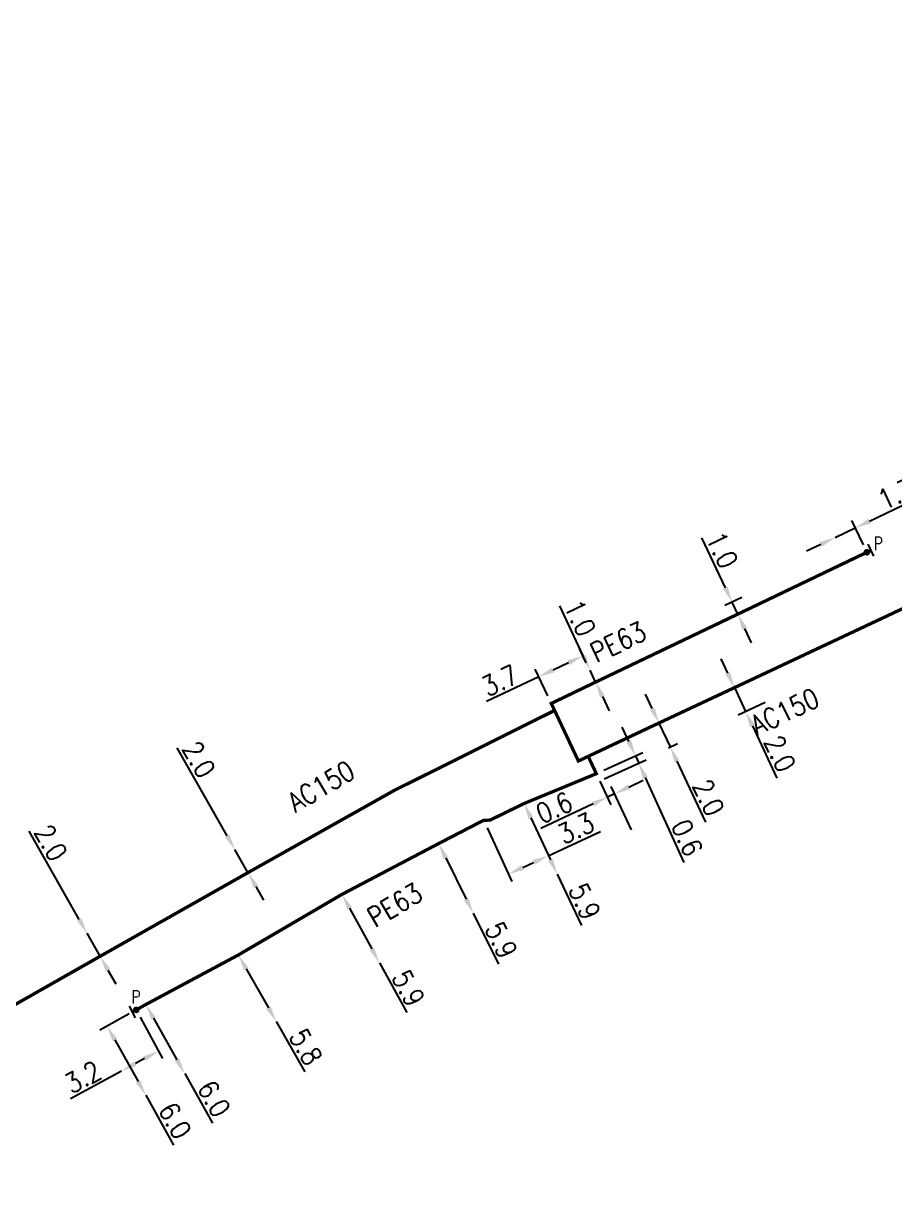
# Model space of a CAD drawing. Header units: millimetres. Extents: x 160996 to 162003, y 120996 to 122000.
# Drawn here: x 161442.7 to 161508.6, y 121580.3 to 121669.8 of the extents above; entities that cross this region are included whole.
import ezdxf
from ezdxf.enums import TextEntityAlignment as Align

# ---------------------------------------------------------------- set-up
doc = ezdxf.new("R2010")
doc.units = ezdxf.units.MM
doc.header["$PDMODE"] = 34
doc.linetypes.add('L_100_AP', pattern=[14, 10, -1.5, 1, -1.5])
doc.linetypes.add('L_100_PE', pattern=[14, 10, -1.5, 1, -1.5])
doc.layers.get('0').update_dxf_attribs({"linetype": 'CONTINUOUS'})
doc.layers.get('Defpoints').update_dxf_attribs({"linetype": 'CONTINUOUS'})
for name, color, linetype in [('L_140', 3, 'CONTINUOUS'), ('L_300', 7, 'CONTINUOUS'), ('L_340', 7, 'CONTINUOUS')]:
    doc.layers.add(name, color=color, linetype=linetype)
doc.styles.add('G_ROMANS', font='ROMANS.SHX', dxfattribs={"width": 0.75})
doc.styles.get("Standard").update_dxf_attribs({"font": 'romans.shx', "width": 0.85})
doc.dimstyles.get("Standard").update_dxf_attribs({"dimtxt": 1.5, "dimasz": 1.2, "dimexe": 0.625, "dimexo": 0.625, "dimgap": 0.25, "dimtad": 1, "dimdec": 1, "dimzin": 0, "dimdsep": 46, "dimtxsty": 'Standard', "dimcen": -0.5, "dimadec": 0, "dimazin": 0, "dimtfac": 1, "dimtdec": 1, "dimtmove": 0, "dimatfit": 3, "dimfxl": 0, "dimtolj": 1, "dimtzin": 0, "dimarcsym": 0})

# ---------------------------------------------------------------- blocks, each defined once
blk = doc.blocks.new('L_340_07')
at = {"color": 0, "linetype": 'Continuous', "const_width": 0.25, "flags": 128}
blk.add_lwpolyline([(0, 0), (0.35, 0)], dxfattribs=at)
at = {"color": 0, "linetype": 'Continuous', "flags": 128}
blk.add_lwpolyline([(0.35, -0.5), (0.35, 0.5)], dxfattribs=at)
at = {"color": 0, "linetype": 'Continuous', "width": 0.75, "flags": 3}
for tag, p in [('DEF_LEG', (0.723, -3.465)), ('DEF_COUP', (0.723, -5.965)), ('DEF_TYPE', (0.723, -8.465))]:
    blk.add_attdef(tag, text='', height=1.2, dxfattribs=at).set_placement(p, align=Align.MIDDLE)
blk = doc.blocks.new('*D881')
at = {"layer": 'Defpoints', "color": 0, "linetype": 'Continuous', "transparency": 16777216}
for p in [(161498.577, 121620.488), (161499.426, 121618.677), (161497.385, 121617.72)]:
    blk.add_point(p, dxfattribs=at)
at = {"layer": 'L_140', "color": 0, "linetype": 'Continuous', "lineweight": -2, "transparency": 16777216}
for p, q in [((161496.027, 121620.618), (161495.518, 121621.704)), ((161498.011, 121620.222), (161495.97, 121619.266)), ((161496.536, 121619.531), (161497.385, 121617.72)), ((161498.86, 121618.411), (161496.819, 121617.455)), ((161497.894, 121616.633), (161499.749, 121612.675))]:
    blk.add_line(p, q, dxfattribs=at)
at = {"layer": 'L_140', "color": 0, "linetype": 'Continuous', "transparency": 16777216}
for points in [[(161496.208, 121620.702), (161495.846, 121620.533), (161496.536, 121619.531)], [(161498.075, 121616.718), (161497.713, 121616.549), (161497.385, 121617.72)]]:
    blk.add_solid(points, dxfattribs=at)
at = {"layer": 'L_140', "color": 0, "linetype": 'Continuous', "transparency": 16777216, "insert": (161499.982, 121614.535), "char_height": 1.5, "attachment_point": 5, "rotation": 295.11106}
blk.add_mtext('\\A1;2.0', dxfattribs=at)
blk = doc.blocks.new('*D882')
at = {"layer": 'Defpoints', "color": 0, "linetype": 'Continuous', "transparency": 16777216}
for p in [(161485.058, 121621.93), (161485.569, 121620.845), (161482.662, 121618.334)]:
    blk.add_point(p, dxfattribs=at)
at = {"layer": 'L_140', "color": 0, "linetype": 'Continuous', "lineweight": -2, "transparency": 16777216}
for p, q in [((161485.303, 121621.41), (161484.792, 121622.495)), ((161483.973, 121621.418), (161482.797, 121620.864)), ((161482.396, 121618.899), (161481.445, 121620.918)), ((161481.711, 121620.353), (161477.756, 121618.49))]:
    blk.add_line(p, q, dxfattribs=at)
at = {"layer": 'L_140', "color": 0, "linetype": 'Continuous', "transparency": 16777216}
for points in [[(161483.887, 121621.599), (161484.058, 121621.238), (161485.058, 121621.93)], [(161482.711, 121621.045), (161482.882, 121620.684), (161481.711, 121620.353)]]:
    blk.add_solid(points, dxfattribs=at)
at = {"layer": 'L_140', "color": 0, "linetype": 'Continuous', "transparency": 16777216, "insert": (161478.765, 121620.07), "char_height": 1.5, "attachment_point": 5, "rotation": 25.22519}
blk.add_mtext('\\A1;3.7', dxfattribs=at)
blk = doc.blocks.new('*D883')
at = {"layer": 'Defpoints', "color": 0, "linetype": 'Continuous', "transparency": 16777216}
for p in [(161486.073, 121613.017), (161487.456, 121611.492), (161489.009, 121608.2)]:
    blk.add_point(p, dxfattribs=at)
at = {"layer": 'L_140', "color": 0, "linetype": 'Continuous', "lineweight": -2, "transparency": 16777216}
for p, q in [((161486.34, 121612.452), (161487.18, 121610.67)), ((161488.542, 121612.004), (161489.627, 121612.516)), ((161487.456, 121611.492), (161486.914, 121611.236)), ((161488.742, 121608.766), (161487.19, 121612.057)), ((161485.828, 121610.724), (161481.875, 121608.859))]:
    blk.add_line(p, q, dxfattribs=at)
at = {"layer": 'L_140', "color": 0, "linetype": 'Continuous', "transparency": 16777216}
for points in [[(161488.456, 121612.185), (161488.627, 121611.823), (161487.456, 121611.492)], [(161485.743, 121610.905), (161485.914, 121610.543), (161486.914, 121611.236)]]:
    blk.add_solid(points, dxfattribs=at)
at = {"layer": 'L_140', "color": 0, "linetype": 'Continuous', "transparency": 16777216, "insert": (161482.882, 121610.44), "char_height": 1.5, "attachment_point": 5, "rotation": 25.25438}
blk.add_mtext('\\A1;0.6', dxfattribs=at)
blk = doc.blocks.new('*D884')
at = {"layer": 'Defpoints', "color": 0, "linetype": 'Continuous', "transparency": 16777216}
for p in [(161489.284, 121613.814), (161486.073, 121613.017), (161486.11, 121612.371)]:
    blk.add_point(p, dxfattribs=at)
at = {"layer": 'L_140', "color": 0, "linetype": 'Continuous', "lineweight": -2, "transparency": 16777216}
for p, q in [((161488.538, 121615.456), (161488.041, 121616.548)), ((161486.642, 121613.276), (161489.603, 121614.622)), ((161489.034, 121614.363), (161489.284, 121613.814)), ((161486.679, 121612.63), (161489.853, 121614.073)), ((161489.781, 121612.722), (161492.697, 121606.304))]:
    blk.add_line(p, q, dxfattribs=at)
at = {"layer": 'L_140', "color": 0, "linetype": 'Continuous', "transparency": 16777216}
for points in [[(161488.72, 121615.538), (161488.356, 121615.373), (161489.034, 121614.363)], [(161489.963, 121612.804), (161489.598, 121612.639), (161489.284, 121613.814)]]:
    blk.add_solid(points, dxfattribs=at)
at = {"layer": 'L_140', "color": 0, "linetype": 'Continuous', "transparency": 16777216, "insert": (161492.952, 121608.161), "char_height": 1.5, "attachment_point": 5, "rotation": 294.44125}
blk.add_mtext('\\A1;0.6', dxfattribs=at)
blk = doc.blocks.new('*D885')
at = {"layer": 'Defpoints', "color": 0, "linetype": 'Continuous', "transparency": 16777216}
for p in [(161477.537, 121609.487), (161482.416, 121606.801), (161482.416, 121606.801)]:
    blk.add_point(p, dxfattribs=at)
at = {"layer": 'L_140', "color": 0, "linetype": 'Continuous', "lineweight": -2, "transparency": 16777216}
for p, q in [((161477.8, 121608.92), (161479.684, 121604.848)), ((161482.416, 121606.801), (161486.383, 121608.636)), ((161480.51, 121605.919), (161481.327, 121606.297))]:
    blk.add_line(p, q, dxfattribs=at)
at = {"layer": 'L_140', "color": 0, "linetype": 'Continuous', "transparency": 16777216}
for points in [[(161480.426, 121606.101), (161480.594, 121605.737), (161479.421, 121605.415)], [(161481.243, 121606.478), (161481.411, 121606.115), (161482.416, 121606.801)]]:
    blk.add_solid(points, dxfattribs=at)
at = {"layer": 'L_140', "color": 0, "linetype": 'Continuous', "transparency": 16777216, "insert": (161484.524, 121608.878), "char_height": 1.5, "attachment_point": 5, "rotation": 24.82946}
blk.add_mtext('\\A1;3.3', dxfattribs=at)
blk = doc.blocks.new('*D886')
at = {"layer": 'Defpoints', "color": 0, "linetype": 'Continuous', "transparency": 16777216}
for p in [(161480.601, 121610.757), (161483.11, 121605.418), (161483.11, 121605.418)]:
    blk.add_point(p, dxfattribs=at)
at = {"layer": 'L_140', "color": 0, "linetype": 'Continuous', "lineweight": -2, "transparency": 16777216}
for p, q in [((161481.111, 121609.671), (161482.6, 121606.504)), ((161483.11, 121605.418), (161484.943, 121601.516))]:
    blk.add_line(p, q, dxfattribs=at)
at = {"layer": 'L_140', "color": 0, "linetype": 'Continuous', "transparency": 16777216}
for points in [[(161481.292, 121609.756), (161480.93, 121609.586), (161480.601, 121610.757)], [(161482.781, 121606.589), (161482.419, 121606.419), (161483.11, 121605.418)]]:
    blk.add_solid(points, dxfattribs=at)
at = {"layer": 'L_140', "color": 0, "linetype": 'Continuous', "transparency": 16777216, "insert": (161485.187, 121603.349), "char_height": 1.5, "attachment_point": 5, "rotation": 295.16932}
blk.add_mtext('\\A1;5.9', dxfattribs=at)
blk = doc.blocks.new('*D887')
at = {"layer": 'Defpoints', "color": 0, "linetype": 'Continuous', "transparency": 16777216}
for p in [(161474.131, 121607.727), (161476.754, 121602.443), (161476.754, 121602.443)]:
    blk.add_point(p, dxfattribs=at)
at = {"layer": 'L_140', "color": 0, "linetype": 'Continuous', "lineweight": -2, "transparency": 16777216}
for p, q in [((161474.664, 121606.652), (161476.221, 121603.517)), ((161476.754, 121602.443), (161478.671, 121598.582))]:
    blk.add_line(p, q, dxfattribs=at)
at = {"layer": 'L_140', "color": 0, "linetype": 'Continuous', "transparency": 16777216}
for points in [[(161474.843, 121606.741), (161474.485, 121606.563), (161474.131, 121607.727)], [(161476.4, 121603.606), (161476.042, 121603.428), (161476.754, 121602.443)]]:
    blk.add_solid(points, dxfattribs=at)
at = {"layer": 'L_140', "color": 0, "linetype": 'Continuous', "transparency": 16777216, "insert": (161478.875, 121600.419), "char_height": 1.5, "attachment_point": 5, "rotation": 296.40472}
blk.add_mtext('\\A1;5.9', dxfattribs=at)
blk = doc.blocks.new('*D888')
at = {"layer": 'Defpoints', "color": 0, "linetype": 'Continuous', "transparency": 16777216}
for p in [(161466.808, 121603.879), (161469.641, 121598.704), (161469.641, 121598.704)]:
    blk.add_point(p, dxfattribs=at)
at = {"layer": 'L_140', "color": 0, "linetype": 'Continuous', "lineweight": -2, "transparency": 16777216}
for p, q in [((161467.384, 121602.826), (161469.065, 121599.757)), ((161469.641, 121598.704), (161471.711, 121594.923))]:
    blk.add_line(p, q, dxfattribs=at)
at = {"layer": 'L_140', "color": 0, "linetype": 'Continuous', "transparency": 16777216}
for points in [[(161467.559, 121602.923), (161467.208, 121602.73), (161466.808, 121603.879)], [(161469.24, 121599.853), (161468.889, 121599.66), (161469.641, 121598.704)]]:
    blk.add_solid(points, dxfattribs=at)
at = {"layer": 'L_140', "color": 0, "linetype": 'Continuous', "transparency": 16777216, "insert": (161471.842, 121596.767), "char_height": 1.5, "attachment_point": 5, "rotation": 298.7031}
blk.add_mtext('\\A1;5.9', dxfattribs=at)
blk = doc.blocks.new('*D889')
at = {"layer": 'Defpoints', "color": 0, "linetype": 'Continuous', "transparency": 16777216}
for p in [(161458.958, 121599.291), (161461.827, 121594.25), (161461.827, 121594.25)]:
    blk.add_point(p, dxfattribs=at)
at = {"layer": 'L_140', "color": 0, "linetype": 'Continuous', "lineweight": -2, "transparency": 16777216}
for p, q in [((161459.552, 121598.248), (161461.234, 121595.293)), ((161461.827, 121594.25), (161463.989, 121590.451))]:
    blk.add_line(p, q, dxfattribs=at)
at = {"layer": 'L_140', "color": 0, "linetype": 'Continuous', "transparency": 16777216}
for points in [[(161459.726, 121598.347), (161459.378, 121598.149), (161458.958, 121599.291)], [(161461.407, 121595.392), (161461.06, 121595.194), (161461.827, 121594.25)]]:
    blk.add_solid(points, dxfattribs=at)
at = {"layer": 'L_140', "color": 0, "linetype": 'Continuous', "transparency": 16777216, "insert": (161464.074, 121592.324), "char_height": 1.5, "attachment_point": 5, "rotation": 299.64326}
blk.add_mtext('\\A1;5.8', dxfattribs=at)
blk = doc.blocks.new('*D890')
at = {"layer": 'Defpoints', "color": 0, "linetype": 'Continuous', "transparency": 16777216}
for p in [(161451.949, 121595.538), (161454.894, 121590.311), (161454.894, 121590.311)]:
    blk.add_point(p, dxfattribs=at)
at = {"layer": 'L_140', "color": 0, "linetype": 'Continuous', "lineweight": -2, "transparency": 16777216}
for p, q in [((161452.493, 121595.845), (161452.493, 121595.845)), ((161452.538, 121594.493), (161454.305, 121591.357)), ((161454.894, 121590.311), (161457.011, 121586.556))]:
    blk.add_line(p, q, dxfattribs=at)
at = {"layer": 'L_140', "color": 0, "linetype": 'Continuous', "transparency": 16777216}
for points in [[(161452.712, 121594.591), (161452.364, 121594.395), (161451.949, 121595.538)], [(161454.48, 121591.455), (161454.131, 121591.258), (161454.894, 121590.311)]]:
    blk.add_solid(points, dxfattribs=at)
at = {"layer": 'L_140', "color": 0, "linetype": 'Continuous', "transparency": 16777216, "insert": (161457.118, 121588.402), "char_height": 1.5, "attachment_point": 5, "rotation": 299.40095}
blk.add_mtext('\\A1;6.0', dxfattribs=at)
blk = doc.blocks.new('*D891')
at = {"layer": 'Defpoints', "color": 0, "linetype": 'Continuous', "transparency": 16777216}
for p in [(161451.222, 121595.132), (161451.947, 121588.664), (161451.947, 121588.664)]:
    blk.add_point(p, dxfattribs=at)
at = {"layer": 'L_340', "color": 0, "linetype": 'Continuous', "lineweight": -2, "transparency": 16777216}
for p, q in [((161450.677, 121594.828), (161448.475, 121593.597)), ((161449.606, 121592.854), (161451.362, 121589.712)), ((161451.947, 121588.664), (161454.05, 121584.901))]:
    blk.add_line(p, q, dxfattribs=at)
at = {"layer": 'L_340', "color": 0, "linetype": 'Continuous', "transparency": 16777216}
for points in [[(161449.78, 121592.952), (161449.431, 121592.757), (161449.02, 121593.902)], [(161451.536, 121589.809), (161451.187, 121589.614), (161451.947, 121588.664)]]:
    blk.add_solid(points, dxfattribs=at)
at = {"layer": 'L_340', "color": 0, "linetype": 'Continuous', "transparency": 16777216, "insert": (161454.164, 121586.747), "char_height": 1.5, "attachment_point": 5, "rotation": 299.19641}
blk.add_mtext('\\A1;6.0', dxfattribs=at)
blk = doc.blocks.new('*D892')
at = {"layer": 'Defpoints', "color": 0, "linetype": 'Continuous', "transparency": 16777216}
for p in [(161451.222, 121595.132), (161450.101, 121590.492), (161450.101, 121590.492)]:
    blk.add_point(p, dxfattribs=at)
at = {"layer": 'L_340', "color": 0, "linetype": 'Continuous', "lineweight": -2, "transparency": 16777216}
for p, q in [((161451.52, 121594.583), (161453.209, 121591.463)), ((161451.856, 121591.442), (161451.156, 121591.063)), ((161450.101, 121590.492), (161446.257, 121588.41))]:
    blk.add_line(p, q, dxfattribs=at)
at = {"layer": 'L_340', "color": 0, "linetype": 'Continuous', "transparency": 16777216}
for points in [[(161451.761, 121591.617), (161451.951, 121591.266), (161452.911, 121592.013)], [(161451.061, 121591.239), (161451.252, 121590.887), (161450.101, 121590.492)]]:
    blk.add_solid(points, dxfattribs=at)
at = {"layer": 'L_340', "color": 0, "linetype": 'Continuous', "transparency": 16777216, "insert": (161447.175, 121590.045), "char_height": 1.5, "attachment_point": 5, "rotation": 28.43049}
blk.add_mtext('\\A1;3.2', dxfattribs=at)
blk = doc.blocks.new('*D893')
at = {"layer": 'Defpoints', "color": 0, "linetype": 'Continuous', "transparency": 16777216}
for p in [(161447.501, 121600.93), (161447.501, 121600.93), (161448.489, 121599.191)]:
    blk.add_point(p, dxfattribs=at)
at = {"layer": 'L_140', "color": 0, "linetype": 'Continuous', "lineweight": -2, "transparency": 16777216}
for p, q in [((161446.908, 121601.974), (161443.103, 121608.673)), ((161448.489, 121599.191), (161447.501, 121600.93)), ((161449.081, 121598.148), (161449.674, 121597.104))]:
    blk.add_line(p, q, dxfattribs=at)
at = {"layer": 'L_140', "color": 0, "linetype": 'Continuous', "transparency": 16777216}
for points in [[(161447.082, 121602.073), (161446.734, 121601.875), (161447.501, 121600.93)], [(161449.255, 121598.247), (161448.907, 121598.049), (161448.489, 121599.191)]]:
    blk.add_solid(points, dxfattribs=at)
at = {"layer": 'L_140', "color": 0, "linetype": 'Continuous', "transparency": 16777216, "insert": (161444.756, 121607.788), "char_height": 1.5, "attachment_point": 5, "rotation": 299.59623}
blk.add_mtext('\\A1;2.0', dxfattribs=at)
blk = doc.blocks.new('*D894')
at = {"layer": 'Defpoints', "color": 0, "linetype": 'Continuous', "transparency": 16777216}
for p in [(161458.7, 121607.264), (161458.7, 121607.264), (161459.686, 121605.524)]:
    blk.add_point(p, dxfattribs=at)
at = {"layer": 'L_140', "color": 0, "linetype": 'Continuous', "lineweight": -2, "transparency": 16777216}
for p, q in [((161458.109, 121608.308), (161454.328, 121614.98)), ((161459.686, 121605.524), (161458.7, 121607.264)), ((161460.278, 121604.48), (161460.87, 121603.436))]:
    blk.add_line(p, q, dxfattribs=at)
at = {"layer": 'L_140', "color": 0, "linetype": 'Continuous', "transparency": 16777216}
for points in [[(161458.283, 121608.407), (161457.935, 121608.21), (161458.7, 121607.264)], [(161460.452, 121604.579), (161460.104, 121604.382), (161459.686, 121605.524)]]:
    blk.add_solid(points, dxfattribs=at)
at = {"layer": 'L_140', "color": 0, "linetype": 'Continuous', "transparency": 16777216, "insert": (161455.98, 121614.093), "char_height": 1.5, "attachment_point": 5, "rotation": 299.53942}
blk.add_mtext('\\A1;2.0', dxfattribs=at)
blk = doc.blocks.new('*D895')
at = {"layer": 'Defpoints', "color": 0, "linetype": 'Continuous', "transparency": 16777216}
for p in [(161485.597, 121620.858), (161485.597, 121620.858), (161486.023, 121619.953)]:
    blk.add_point(p, dxfattribs=at)
at = {"layer": 'L_140', "color": 0, "linetype": 'Continuous', "lineweight": -2, "transparency": 16777216}
for p, q in [((161485.085, 121621.944), (161483.3, 121625.733)), ((161486.023, 121619.953), (161485.597, 121620.858)), ((161486.534, 121618.868), (161487.046, 121617.782))]:
    blk.add_line(p, q, dxfattribs=at)
at = {"layer": 'L_140', "color": 0, "linetype": 'Continuous', "transparency": 16777216}
for points in [[(161485.266, 121622.029), (161484.904, 121621.858), (161485.597, 121620.858)], [(161486.715, 121618.953), (161486.353, 121618.783), (161486.023, 121619.953)]]:
    blk.add_solid(points, dxfattribs=at)
at = {"layer": 'L_140', "color": 0, "linetype": 'Continuous', "transparency": 16777216, "insert": (161484.842, 121624.807), "char_height": 1.5, "attachment_point": 5, "rotation": 295.22519}
blk.add_mtext('\\A1;1.0', dxfattribs=at)
blk = doc.blocks.new('*D896')
at = {"layer": 'Defpoints', "color": 0, "linetype": 'Continuous', "transparency": 16777216}
for p in [(161496.361, 121626.007), (161497.665, 121626.622), (161498.091, 121625.718)]:
    blk.add_point(p, dxfattribs=at)
at = {"layer": 'L_140', "color": 0, "linetype": 'Continuous', "lineweight": -2, "transparency": 16777216}
for p, q in [((161495.849, 121627.093), (161494.062, 121630.882)), ((161497.099, 121626.356), (161495.796, 121625.741)), ((161496.788, 121625.103), (161496.361, 121626.007)), ((161497.526, 121625.451), (161496.222, 121624.836)), ((161497.3, 121624.018), (161497.812, 121622.932))]:
    blk.add_line(p, q, dxfattribs=at)
at = {"layer": 'L_140', "color": 0, "linetype": 'Continuous', "transparency": 16777216}
for points in [[(161496.03, 121627.178), (161495.668, 121627.007), (161496.361, 121626.007)], [(161497.481, 121624.103), (161497.119, 121623.932), (161496.788, 121625.103)]]:
    blk.add_solid(points, dxfattribs=at)
at = {"layer": 'L_140', "color": 0, "linetype": 'Continuous', "transparency": 16777216, "insert": (161495.604, 121629.956), "char_height": 1.5, "attachment_point": 5, "rotation": 295.25193}
blk.add_mtext('\\A1;1.0', dxfattribs=at)
blk = doc.blocks.new('*D897')
at = {"layer": 'Defpoints', "color": 0, "linetype": 'Continuous', "transparency": 16777216}
for p in [(161504.156, 121630.896), (161504.156, 121630.896), (161506.569, 121629.781)]:
    blk.add_point(p, dxfattribs=at)
at = {"layer": 'L_340', "color": 0, "linetype": 'Continuous', "lineweight": -2, "transparency": 16777216}
for p, q in [((161506.774, 121632.142), (161510.559, 121633.943)), ((161506.3, 121630.346), (161505.422, 121632.19)), ((161504.156, 121630.896), (161505.691, 121631.626)), ((161503.072, 121630.38), (161501.988, 121629.864))]:
    blk.add_line(p, q, dxfattribs=at)
at = {"layer": 'L_340', "color": 0, "linetype": 'Continuous', "transparency": 16777216}
for points in [[(161506.688, 121632.322), (161506.86, 121631.961), (161505.691, 121631.626)], [(161502.986, 121630.56), (161503.158, 121630.199), (161504.156, 121630.896)]]:
    blk.add_solid(points, dxfattribs=at)
at = {"layer": 'L_340', "color": 0, "linetype": 'Continuous', "transparency": 16777216, "insert": (161508.78, 121634.204), "char_height": 1.5, "attachment_point": 5, "rotation": 25.45172}
blk.add_mtext('\\A1;1.7', dxfattribs=at)
blk = doc.blocks.new('*D635')
at = {"layer": 'Defpoints', "color": 0, "linetype": 'Continuous', "transparency": 16777216}
for p in [(161490.12, 121616.525), (161491.667, 121615.041), (161490.968, 121614.714)]:
    blk.add_point(p, dxfattribs=at)
at = {"layer": 'L_140', "color": 0, "linetype": 'Continuous', "lineweight": -2, "transparency": 16777216}
for p, q in [((161490.309, 121617.939), (161489.8, 121619.026)), ((161490.686, 121616.79), (161491.384, 121617.118)), ((161490.819, 121616.852), (161491.667, 121615.041)), ((161491.534, 121614.979), (161492.233, 121615.306)), ((161492.176, 121613.955), (161494.334, 121609.349))]:
    blk.add_line(p, q, dxfattribs=at)
at = {"layer": 'L_140', "color": 0, "linetype": 'Continuous', "transparency": 16777216}
for points in [[(161490.49, 121618.024), (161490.128, 121617.854), (161490.819, 121616.852)], [(161492.357, 121614.04), (161491.995, 121613.87), (161491.667, 121615.041)]]:
    blk.add_solid(points, dxfattribs=at)
at = {"layer": 'L_140', "color": 0, "linetype": 'Continuous', "transparency": 16777216, "insert": (161494.567, 121611.209), "char_height": 1.5, "attachment_point": 5, "rotation": 295.10429}
blk.add_mtext('\\A1;2.0', dxfattribs=at)
blk = doc.blocks.new('L_300_12')
at = {"color": 0, "linetype": 'Continuous', "const_width": 0.248, "flags": 128}
blk.add_lwpolyline([(-0.126, 0, 1), (0.126, 0, 1)], format="xyb", close=True, dxfattribs=at)
at = {"linetype": 'Continuous', "style": 'G_ROMANS', "width": 0.75}
blk.add_attdef('P', text='', height=1, dxfattribs=at).set_placement((0, 1.331), align=Align.MIDDLE_CENTER)
at = {"color": 0, "linetype": 'Continuous', "width": 0.75, "flags": 3}
for tag, p in [('DEF_LEG', (0, -5)), ('DEF_COUP', (0, -7.5)), ('DEF_TYPE', (0, -10))]:
    blk.add_attdef(tag, text='', height=1.2, dxfattribs=at).set_placement(p, align=Align.MIDDLE)

msp = doc.modelspace()

# ---------------------------------------------------------------- linework, layer by layer
at = {"layer": 'L_140', "linetype": 'L_100_AP', "const_width": 0.25, "flags": 128}
msp.add_lwpolyline([(161392.589, 121567.759), (161394.526, 121568.406), (161395.016, 121568.169), (161400.717, 121571.452), (161432.474, 121590.055), (161432.474, 121590.055), (161441.101, 121594.994), (161448.489, 121599.191), (161459.686, 121605.524), (161470.741, 121611.735), (161482.912, 121617.803), (161484.715, 121613.976), (161485.458, 121614.327), (161490.12, 121616.525), (161498.577, 121620.488), (161526.205, 121633.465), (161545.315, 121642.294), (161545.315, 121642.294), (161556.388, 121647.46), (161559.194, 121648.777), (161559.194, 121648.777), (161573.768, 121655.62), (161589.716, 121663.21), (161603.497, 121669.65), (161613.353, 121657.695), (161645.438, 121613.852), (161645.438, 121613.852), (161658.187, 121596.483), (161664.265, 121588.202), (161665.771, 121586.827)], dxfattribs=at)
at = {"layer": 'L_140', "linetype": 'L_100_PE', "flags": 128}
for points in [[(161506.569, 121629.781, 0.25, 0.25, 0), (161498.091, 121625.718, 0.25, 0.25, 0), (161486.023, 121619.953, 0.25, 0.25, 0), (161482.662, 121618.334, 0.25, 0.25, 0), (161482.912, 121617.803, 0, 0, 0)], [(161485.458, 121614.327, 0.25, 0.25, 0), (161486.073, 121613.017, 0.25, 0.25, 0), (161480.601, 121610.757, 0.25, 0.25, 0), (161478.029, 121609.501, 0.25, 0.25, 0), (161477.537, 121609.487, 0.25, 0.25, 0), (161474.131, 121607.727, 0.25, 0.25, 0), (161466.808, 121603.879, 0.25, 0.25, 0), (161458.958, 121599.291, 0.25, 0.25, 0), (161451.949, 121595.538, 0.25, 0.25, 0), (161451.222, 121595.132, 0, 0, 0)]]:
    msp.add_lwpolyline(points, format="xyseb", dxfattribs=at)

# ---------------------------------------------------------------- block references
at = {"layer": 'L_300', "ltscale": 0.5}
ref = msp.add_blockref('L_300_12', (161506.569, 121629.781), dxfattribs=dict(at, rotation=29.19843155418175))
ref.add_attrib('P', 'P', dxfattribs={"layer": '0', "linetype": 'Continuous', "height": 1, "style": 'G_ROMANS', "width": 0.75}).set_placement((161507.433, 121630.439), align=Align.MIDDLE_CENTER)
ref = msp.add_blockref('L_300_12', (161451.222, 121595.132), dxfattribs=dict(at, rotation=29.19843155418175))
ref.add_attrib('P', 'P', dxfattribs={"layer": '0', "linetype": 'Continuous', "height": 1, "style": 'G_ROMANS', "width": 0.75}).set_placement((161451.208, 121596.107), align=Align.MIDDLE_CENTER)
at = {"layer": 'L_340'}
for p, rotation in [((161506.569, 121629.781), 25.61042192201212), ((161451.222, 121595.132), 206.9796351266439)]:
    msp.add_blockref('L_340_07', p, dxfattribs=dict(at, rotation=rotation))

# ---------------------------------------------------------------- texts
at = {"layer": 'L_140', "linetype": 'Continuous', "width": 0.85}
for s, rotation, p in [('PE63', 25.23151, (161486.065, 121621.382)), ('AC150', 25.23151, (161498.227, 121615.896)), ('AC150', 30.37359, (161463.271, 121610.055)), ('PE63', 30.37359, (161469.3, 121601.327))]:
    msp.add_text(s, height=1.5, rotation=rotation, dxfattribs=at).set_placement(p)

# ---------------------------------------------------------------- dimensions: what is measured, and where the dimension line sits
at = {"layer": 'L_140', "linetype": 'Continuous'}
for base, p1, p2, angle, picture, middle in [((161496.361, 121626.007), (161498.091, 121625.718), (161497.665, 121626.622), 295.25193, '*D896', (161494.7, 121629.53)), ((161485.597, 121620.858), (161486.023, 121619.953), (161485.597, 121620.858), 295.22519, '*D895', (161483.937, 121624.381)), ((161485.058, 121621.93), (161482.662, 121618.334), (161485.569, 121620.845), 205.22519, '*D882', (161479.191, 121619.166)), ((161497.385, 121617.72), (161498.577, 121620.488), (161499.426, 121618.677), 115.11106, '*D881', (161499.076, 121614.111)), ((161491.667, 121615.041), (161490.12, 121616.525), (161490.968, 121614.714), 115.10429, '*D635', (161493.661, 121610.785)), ((161489.284, 121613.814), (161486.073, 121613.017), (161486.11, 121612.371), 114.44125, '*D884', (161492.041, 121607.747)), ((161458.7, 121607.264), (161459.686, 121605.524), (161458.7, 121607.264), 299.53942, '*D894', (161455.11, 121613.6)), ((161487.456, 121611.492), (161486.073, 121613.017), (161489.009, 121608.2), 205.25438, '*D883', (161483.309, 121609.535)), ((161483.11, 121605.418), (161480.601, 121610.757), (161483.11, 121605.418), 115.16932, '*D886', (161484.282, 121602.924)), ((161482.416, 121606.801), (161477.537, 121609.487), (161482.416, 121606.801), 204.82946, '*D885', (161484.944, 121607.971)), ((161447.501, 121600.93), (161448.489, 121599.191), (161447.501, 121600.93), 299.59623, '*D893', (161443.886, 121607.294))]:
    dim = msp.add_linear_dim(base=base, p1=p1, p2=p2, angle=angle, dimstyle='Standard', dxfattribs=at)
    dim.commit()
    dim.dimension.update_dxf_attribs({"geometry": picture, "text_midpoint": middle, "dimtype": 160})
for base, p1, p2, angle, picture, middle in [((161476.754, 121602.443), (161474.131, 121607.727), (161476.754, 121602.443), 116.40472, '*D887', (161477.98, 121599.975)), ((161469.641, 121598.704), (161466.808, 121603.879), (161469.641, 121598.704), 118.7031, '*D888', (161470.964, 121596.287)), ((161461.827, 121594.25), (161458.958, 121599.291), (161461.827, 121594.25), 119.64326, '*D889', (161463.205, 121591.829)), ((161454.894, 121590.311), (161451.949, 121595.538), (161454.894, 121590.311), 119.40095, '*D890', (161456.247, 121587.911))]:
    dim = msp.add_linear_dim(base=base, p1=p1, p2=p2, angle=angle, dimstyle='Standard', override={"dimscale": 1, "dimlfac": 1, "dimlunit": 2}, dxfattribs=at)
    dim.commit()
    dim.dimension.update_dxf_attribs({"geometry": picture, "text_midpoint": middle, "dimtype": 160})
at = {"layer": 'L_340', "linetype": 'Continuous'}
for base, p1, p2, angle, picture, middle in [((161504.156, 121630.896), (161506.569, 121629.781), (161504.156, 121630.896), 25.45172, '*D897', (161509.209, 121633.301)), ((161450.101, 121590.492), (161451.222, 121595.132), (161450.101, 121590.492), 28.43049, '*D892', (161447.651, 121589.165)), ((161451.947, 121588.664), (161451.222, 121595.132), (161451.947, 121588.664), 119.19641, '*D891', (161453.291, 121586.259))]:
    dim = msp.add_linear_dim(base=base, p1=p1, p2=p2, angle=angle, dimstyle='Standard', dxfattribs=at)
    dim.commit()
    dim.dimension.update_dxf_attribs({"geometry": picture, "text_midpoint": middle, "dimtype": 160})

doc.saveas('drawing.dxf')
